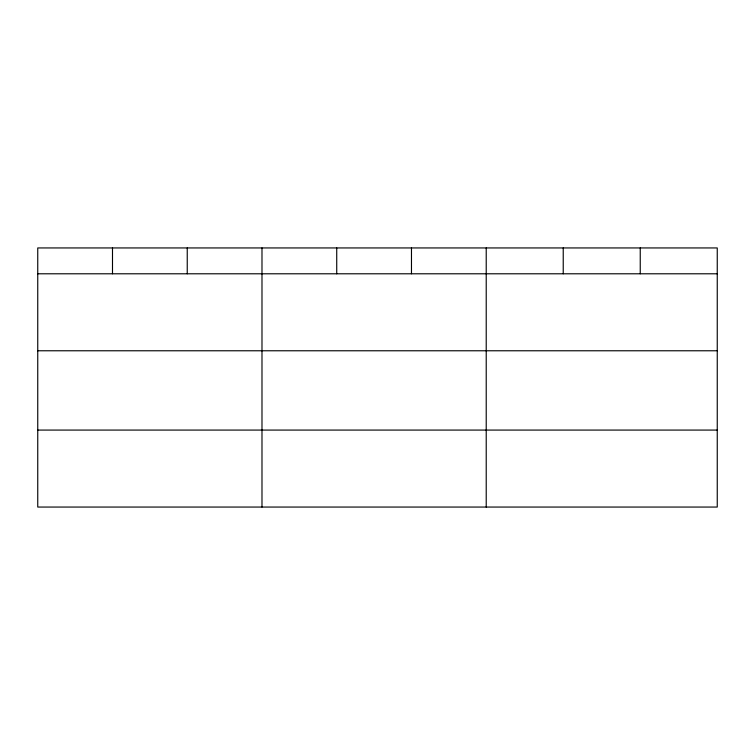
<?xml version="1.0" encoding="UTF-8"?>
<svg xmlns="http://www.w3.org/2000/svg" width="755" height="755" viewBox="0 0 755 755"><rect width="100%" height="100%" fill="white"/><g stroke="black" fill="none" stroke-linecap="round" stroke-linejoin="round"><path stroke-width="1.13" d="M717.25 350.773L717.25 247.942L37.75 247.942L37.75 507.058L717.25 507.058L717.25 350.773L37.75 350.773M37.75 273.791L717.25 273.791M37.75 430.076L717.25 430.076M640.24 247.942L640.24 273.791M563.23 247.942L563.23 273.791M486.22 247.942L486.22 507.058M411.475 247.942L411.475 273.791M336.73 247.942L336.73 273.791M261.985 247.942L261.985 507.058M187.24 247.942L187.24 273.791M112.495 247.942L112.495 273.791"/></g></svg>
